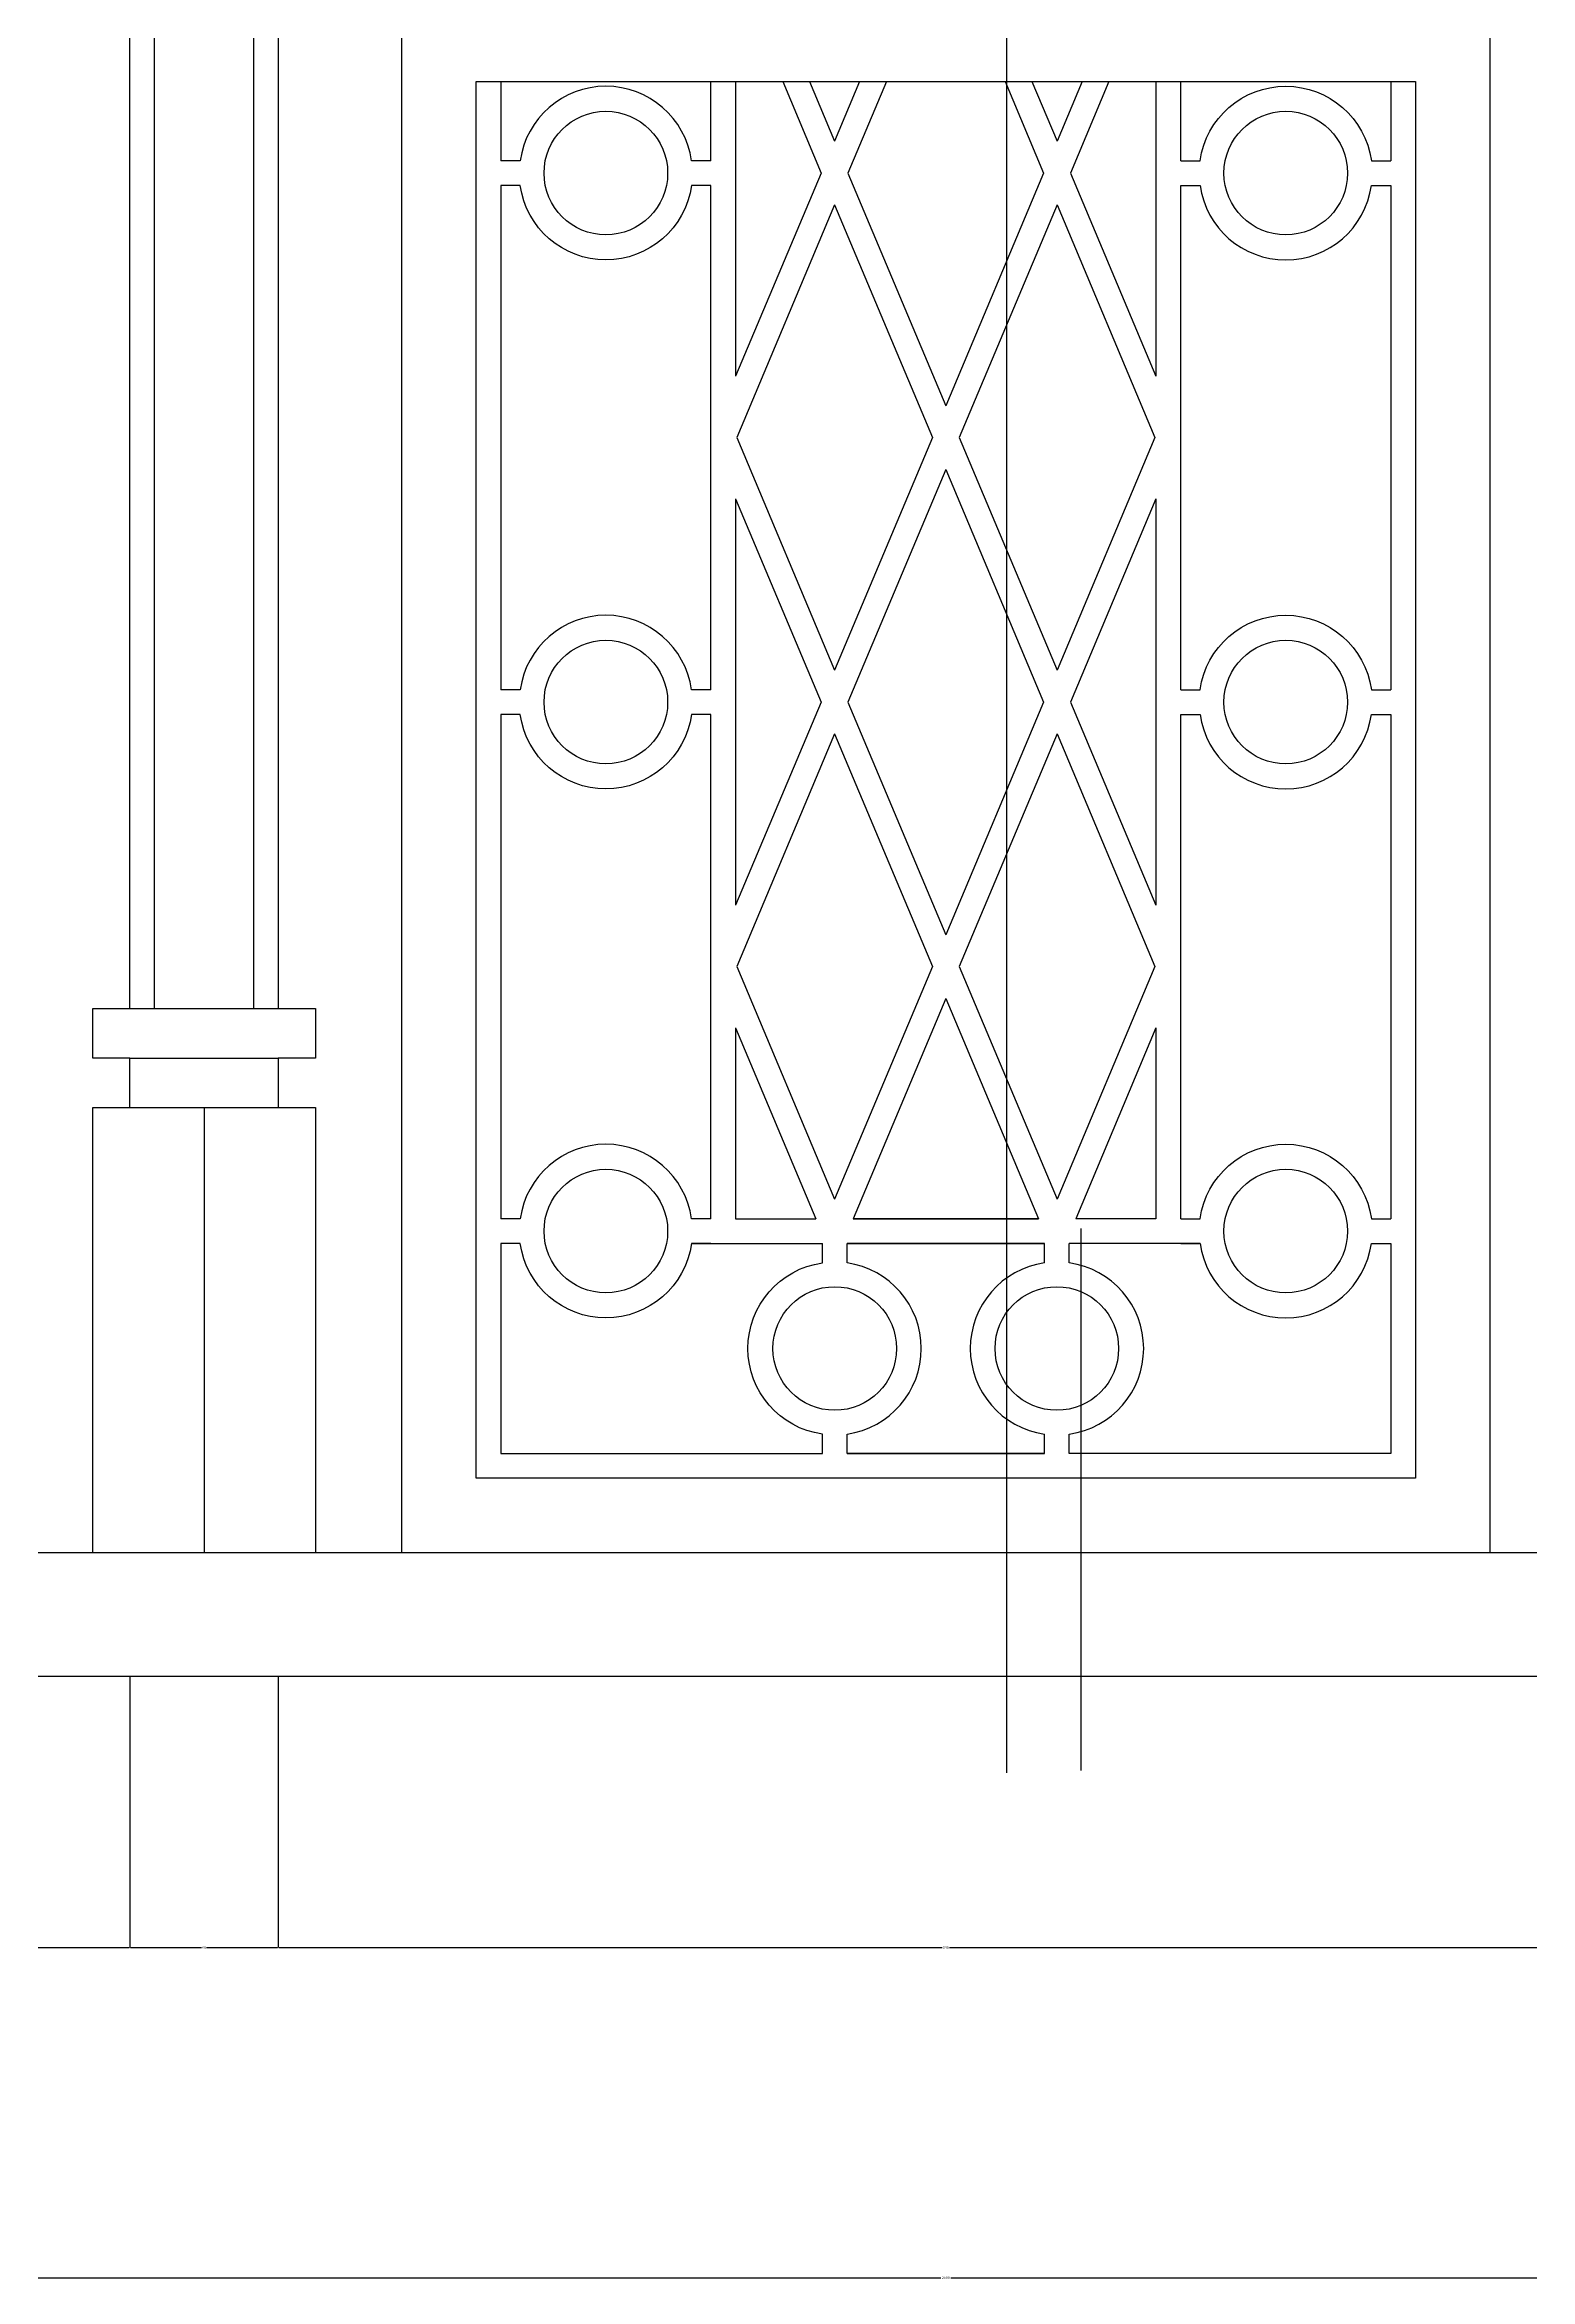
# Model space of a CAD drawing. Header units: metres. Extents: x 53 to 5323, y 88 to 7028.
# Drawn here: x 1250 to 1851, y 2456 to 3360 of the extents above; entities that cross this region are included whole.
import ezdxf

# ---------------------------------------------------------------- set-up
doc = ezdxf.new("R2010")
doc.units = ezdxf.units.M
for name, color, linetype in [('3', 3, 'Continuous'), ('4', 4, 'Continuous'), ('7', 7, 'Continuous'), ('DIM', 3, 'Continuous')]:
    doc.layers.add(name, color=color, linetype=linetype)
doc.dimstyles.get("Standard").update_dxf_attribs({"dimtxt": 2.5, "dimasz": 2.5, "dimexe": 1.25, "dimexo": 0.625, "dimtad": 1, "dimcen": 2.5, "dimazin": 3, "dimtfac": 1, "dimtmove": 0, "dimatfit": 3})

# ---------------------------------------------------------------- blocks, each defined once
blk = doc.blocks.new('*D17')
for p, q in [((364.3, 2515.65), (364.3, 2457.09)), ((2864.3, 2515.65), (2864.3, 2457.09)), ((364.55, 2457.09), (1612.3, 2457.09)), ((1616.3, 2457.09), (2864.05, 2457.09))]:
    blk.add_line(p, q)
at = {"layer": 'Defpoints'}
for p in [(364.3, 2515.65), (2864.3, 2515.65), (364.3, 2457.09)]:
    blk.add_point(p, dxfattribs=at)
at = {"layer": 'DIM', "insert": (1614.3, 2457.09), "char_height": 1, "attachment_point": 5}
blk.add_mtext('2500', dxfattribs=at)
blk = doc.blocks.new('*D36')
for p, q in [((1344.3, 2700.48), (1344.3, 2590.65)), ((1884.3, 2700.48), (1884.3, 2590.65)), ((1344.55, 2590.65), (1612.8, 2590.65)), ((1615.8, 2590.65), (1884.05, 2590.65))]:
    blk.add_line(p, q)
at = {"layer": 'Defpoints'}
for p in [(1344.3, 2700.48), (1884.3, 2700.48), (1344.3, 2590.65)]:
    blk.add_point(p, dxfattribs=at)
at = {"layer": 'DIM', "insert": (1614.3, 2590.65), "char_height": 1, "attachment_point": 5}
blk.add_mtext('540', dxfattribs=at)
blk = doc.blocks.new('*D37')
for p, q in [((1284.3, 2700.48), (1284.3, 2590.65)), ((1344.3, 2700.48), (1344.3, 2590.65)), ((1284.55, 2590.65), (1313.3, 2590.65)), ((1315.3, 2590.65), (1344.05, 2590.65))]:
    blk.add_line(p, q)
at = {"layer": 'Defpoints'}
for p in [(1284.3, 2700.48), (1344.3, 2700.48), (1284.3, 2590.65)]:
    blk.add_point(p, dxfattribs=at)
at = {"layer": 'DIM', "insert": (1314.3, 2590.65), "char_height": 1, "attachment_point": 5}
blk.add_mtext('60', dxfattribs=at)
blk = doc.blocks.new('*D40')
for p, q in [((744.3, 2700.48), (744.3, 2590.65)), ((1284.3, 2700.48), (1284.3, 2590.65)), ((744.55, 2590.65), (1012.8, 2590.65)), ((1015.8, 2590.65), (1284.05, 2590.65))]:
    blk.add_line(p, q)
at = {"layer": 'Defpoints'}
for p in [(744.3, 2700.48), (1284.3, 2700.48), (744.3, 2590.65)]:
    blk.add_point(p, dxfattribs=at)
at = {"layer": 'DIM', "insert": (1014.3, 2590.65), "char_height": 1, "attachment_point": 5}
blk.add_mtext('540', dxfattribs=at)

msp = doc.modelspace()

# ---------------------------------------------------------------- linework, layer by layer
at = {"layer": '3'}
for p, q in [((1529.3, 3345.48), (1529.3, 3226.27)), ((1548.32, 3345.48), (1563.88, 3308.48)), ((1559.16, 3345.48), (1569.3, 3321.38)), ((1579.44, 3345.48), (1569.3, 3321.38)), ((1590.29, 3345.48), (1574.73, 3308.48)), ((1638.32, 3345.48), (1653.88, 3308.48)), ((1649.16, 3345.48), (1659.3, 3321.38)), ((1669.44, 3345.48), (1659.3, 3321.38)), ((1680.29, 3345.48), (1664.73, 3308.48)), ((1699.3, 3345.48), (1699.3, 3226.27)), ((1563.88, 3308.48), (1529.3, 3226.27)), ((1574.73, 3308.48), (1614.3, 3214.38)), ((1653.88, 3308.48), (1614.3, 3214.38)), ((1664.73, 3308.48), (1699.3, 3226.27)), ((1569.3, 3295.58), (1529.73, 3201.48)), ((1569.3, 3295.58), (1608.88, 3201.48)), ((1659.3, 3295.58), (1619.73, 3201.48)), ((1659.3, 3295.58), (1698.88, 3201.48)), ((1529.73, 3201.48), (1569.3, 3107.38)), ((1608.88, 3201.48), (1569.3, 3107.38)), ((1619.73, 3201.48), (1659.3, 3107.38)), ((1698.88, 3201.48), (1659.3, 3107.38)), ((1614.3, 3188.58), (1574.73, 3094.48)), ((1614.3, 3188.58), (1653.88, 3094.48)), ((1529.3, 3176.69), (1563.88, 3094.48)), ((1529.3, 3176.69), (1529.3, 3012.27)), ((1699.3, 3176.69), (1664.73, 3094.48)), ((1699.3, 3176.69), (1699.3, 3012.27)), ((1563.88, 3094.48), (1529.3, 3012.27)), ((1574.73, 3094.48), (1614.3, 3000.38)), ((1653.88, 3094.48), (1614.3, 3000.38)), ((1664.73, 3094.48), (1699.3, 3012.27)), ((1569.3, 3081.58), (1529.73, 2987.48)), ((1569.3, 3081.58), (1608.88, 2987.48)), ((1659.3, 3081.58), (1619.73, 2987.48)), ((1659.3, 3081.58), (1698.88, 2987.48)), ((1529.73, 2987.48), (1569.3, 2893.38)), ((1608.88, 2987.48), (1569.3, 2893.38)), ((1619.73, 2987.48), (1659.3, 2893.38)), ((1698.88, 2987.48), (1659.3, 2893.38)), ((1614.3, 2974.58), (1576.83, 2885.48)), ((1614.3, 2974.58), (1651.77, 2885.48)), ((1284.3, 2970.48), (1344.3, 2970.48)), ((1529.3, 2962.69), (1529.3, 2885.48)), ((1529.3, 2962.69), (1561.77, 2885.48)), ((1699.3, 2962.69), (1666.83, 2885.48)), ((1699.3, 2962.69), (1699.3, 2885.48)), ((1284.3, 2950.48), (1344.3, 2950.48)), ((1284.3, 2930.48), (1344.3, 2930.48)), ((1314.3, 2930.48), (1314.3, 2750.48)), ((1529.3, 2885.48), (1561.77, 2885.48)), ((1651.77, 2885.48), (1576.83, 2885.48)), ((1576.83, 2885.48), (1651.77, 2885.48)), ((1699.3, 2885.48), (1666.83, 2885.48)), ((1511.44, 2875.48), (1564.39, 2875.48)), ((1654.21, 2875.48), (1574.39, 2875.48)), ((1574.39, 2867.62), (1574.39, 2875.48)), ((1574.39, 2875.48), (1654.21, 2875.48)), ((1654.21, 2867.62), (1654.21, 2875.48)), ((1717.16, 2875.48), (1664.21, 2875.48)), ((1574.39, 2790.48), (1574.39, 2798.34)), ((1654.21, 2790.48), (1654.21, 2798.34))]:
    msp.add_line(p, q, dxfattribs=at)
for points in [[(1434.3, 3345.48), (1434.3, 3313.48)], [(1519.3, 3313.48), (1519.3, 3345.48)], [(1709.3, 3313.48), (1709.3, 3345.48)], [(1794.3, 3345.48), (1794.3, 3313.48)], [(1434.3, 3303.48), (1434.3, 3099.48)], [(1519.3, 3099.48), (1519.3, 3303.48)], [(1709.3, 3099.48), (1709.3, 3303.48)], [(1794.3, 3303.48), (1794.3, 3099.48)], [(1434.3, 3089.48), (1434.3, 2885.48)], [(1519.3, 2885.48), (1519.3, 3089.48)], [(1709.3, 2885.48), (1709.3, 3089.48)], [(1794.3, 3089.48), (1794.3, 2885.48)], [(1434.3, 2875.48), (1434.3, 2790.48), (1564.39, 2790.48)], [(1794.3, 2875.48), (1794.3, 2790.48), (1664.21, 2790.48)], [(1654.21, 2790.48), (1574.39, 2790.48)], [(1574.39, 2790.48), (1654.21, 2790.48)]]:
    msp.add_lwpolyline(points, dxfattribs=at)
for points in [[(1519.3, 3313.48), (1511.44, 3313.48, 0.87), (1442.16, 3313.48), (1434.3, 3313.48)], [(1709.3, 3313.48), (1717.16, 3313.48, -0.87), (1786.44, 3313.48), (1794.3, 3313.48)], [(1519.3, 3303.48), (1511.44, 3303.48, -0.87), (1442.16, 3303.48), (1434.3, 3303.48)], [(1709.3, 3303.48), (1717.16, 3303.48, 0.87), (1786.44, 3303.48), (1794.3, 3303.48)], [(1519.3, 3099.48), (1511.44, 3099.48, 0.87), (1442.16, 3099.48), (1434.3, 3099.48)], [(1709.3, 3099.48), (1717.16, 3099.48, -0.87), (1786.44, 3099.48), (1794.3, 3099.48)], [(1519.3, 3089.48), (1511.44, 3089.48, -0.87), (1442.16, 3089.48), (1434.3, 3089.48)], [(1709.3, 3089.48), (1717.16, 3089.48, 0.87), (1786.44, 3089.48), (1794.3, 3089.48)], [(1519.3, 2885.48), (1511.44, 2885.48, 0.87), (1442.16, 2885.48), (1434.3, 2885.48)], [(1709.3, 2885.48), (1717.16, 2885.48, -0.87), (1786.44, 2885.48), (1794.3, 2885.48)], [(1519.3, 2875.48), (1511.44, 2875.48, -0.87), (1442.16, 2875.48), (1434.3, 2875.48)], [(1564.39, 2790.48), (1564.39, 2798.34, -0.87), (1564.39, 2867.62), (1564.39, 2875.48)], [(1664.21, 2790.48), (1664.21, 2798.34, 0.87), (1664.21, 2867.62), (1664.21, 2875.48)], [(1709.3, 2875.48), (1717.16, 2875.48, 0.87), (1786.44, 2875.48), (1794.3, 2875.48)]]:
    msp.add_lwpolyline(points, format="xyb", dxfattribs=at)
for centre in [(1476.8, 3308.48), (1751.8, 3308.48), (1476.8, 3094.48), (1751.8, 3094.48), (1476.8, 2880.48), (1751.8, 2880.48), (1569.39, 2832.98), (1659.21, 2832.98)]:
    msp.add_circle(centre, 25, dxfattribs=at)
for centre, start, end in [((1569.39, 2832.98), 278.21, 81.79), ((1659.21, 2832.98), 98.21, 261.79)]:
    msp.add_arc(centre, 35, start, end, dxfattribs=at)
at = {"layer": '4'}
for points in [[(364.3, 2700.48), (2864.3, 2700.48), (2864.3, 5290.38, 0.28), (1614.3, 6610.81, 0.28), (364.3, 5290.38), (364.3, 2700.48)], [(414.3, 2750.48), (2814.3, 2750.48), (2814.3, 5284.95, 0.27), (1614.3, 6558.8, 0.27), (414.3, 5284.95), (414.3, 2750.48)]]:
    msp.add_lwpolyline(points, format="xyb", close=True, dxfattribs=at)
msp.add_lwpolyline([(1394.3, 2750.48), (1394.3, 5159.07, -0.28), (1535.23, 5263.5, -0.12), (1469.59, 5304.58, -0.29), (1437.6, 5380.51, -0.14), (1614.3, 5580.95, -0.13), (1790.72, 5381.09, -0.29), (1758.83, 5304.58, -0.12), (1693.37, 5263.5, -0.28), (1834.3, 5159.07), (1834.3, 2750.48)], format="xyb", dxfattribs=at)
at = {"layer": '7'}
for p, q in [((1424.3, 2780.48), (1424.3, 3345.48)), ((1424.3, 3345.48), (1804.3, 3345.48)), ((1804.3, 3345.48), (1804.3, 2780.48)), ((1804.3, 2780.48), (1424.3, 2780.48))]:
    msp.add_line(p, q, dxfattribs=at)
for points in [[(1294.3, 2970.48), (1294.3, 5252.26, 0.23), (1014.3, 5651.09, 0.23)], [(1894.3, 2970.48), (1894.3, 5252.26, 0.23), (1614.3, 5651.09, 0.23), (1334.3, 5252.26), (1334.3, 2970.48)], [(1269.3, 2750.48), (1269.3, 2930.48), (1284.3, 2930.48), (1284.3, 2950.48), (1269.3, 2950.48), (1269.3, 2970.48), (1284.3, 2970.48), (1284.3, 5170.31, 0.16), (1190.66, 5273.19, 0.34), (1237.67, 5398.86, 0.15), (1014.3, 5639.59, 0.13), (810.08, 5435.29, 0.45), (837.94, 5273.19, 0.16), (744.3, 5170.31, 0.16)], [(1869.3, 2750.48), (1869.3, 2930.48), (1884.3, 2930.48), (1884.3, 2950.48), (1869.3, 2950.48), (1869.3, 2970.48), (1884.3, 2970.48), (1884.3, 5170.31, 0.16), (1790.66, 5273.19, 0.34), (1837.67, 5398.86, 0.15), (1614.3, 5639.59, 0.15), (1390.93, 5398.86, 0.34), (1437.94, 5273.19, 0.16), (1344.3, 5170.31), (1344.3, 2970.48), (1359.3, 2970.48), (1359.3, 2950.48), (1344.3, 2950.48), (1344.3, 2930.48), (1359.3, 2930.48), (1359.3, 2750.48)]]:
    msp.add_lwpolyline(points, format="xyb", dxfattribs=at)
at = {"layer": 'DIM'}
msp.add_line((1638.99, 2661.33), (1638.99, 3453.46), dxfattribs=at)
msp.add_lwpolyline([(1668.99, 2662.3), (1668.99, 2881.46)], dxfattribs=at)

# ---------------------------------------------------------------- dimensions: what is measured, and where the dimension line sits
for base, p1, p2, picture, middle in [((744.3, 2590.65), (744.3, 2700.48), (1284.3, 2700.48), '*D40', (1014.3, 2590.65)), ((1284.3, 2590.65), (1284.3, 2700.48), (1344.3, 2700.48), '*D37', (1314.3, 2590.65)), ((1344.3, 2590.65), (1344.3, 2700.48), (1884.3, 2700.48), '*D36', (1614.3, 2590.65)), ((364.3, 2457.09), (364.3, 2515.65), (2864.3, 2515.65), '*D17', (1614.3, 2457.09))]:
    dim = msp.add_linear_dim(base=base, p1=p1, p2=p2, dimstyle='Standard', dxfattribs=at)
    dim.commit()
    dim.dimension.update_dxf_attribs({"geometry": picture, "text_midpoint": middle})

doc.saveas('drawing.dxf')
